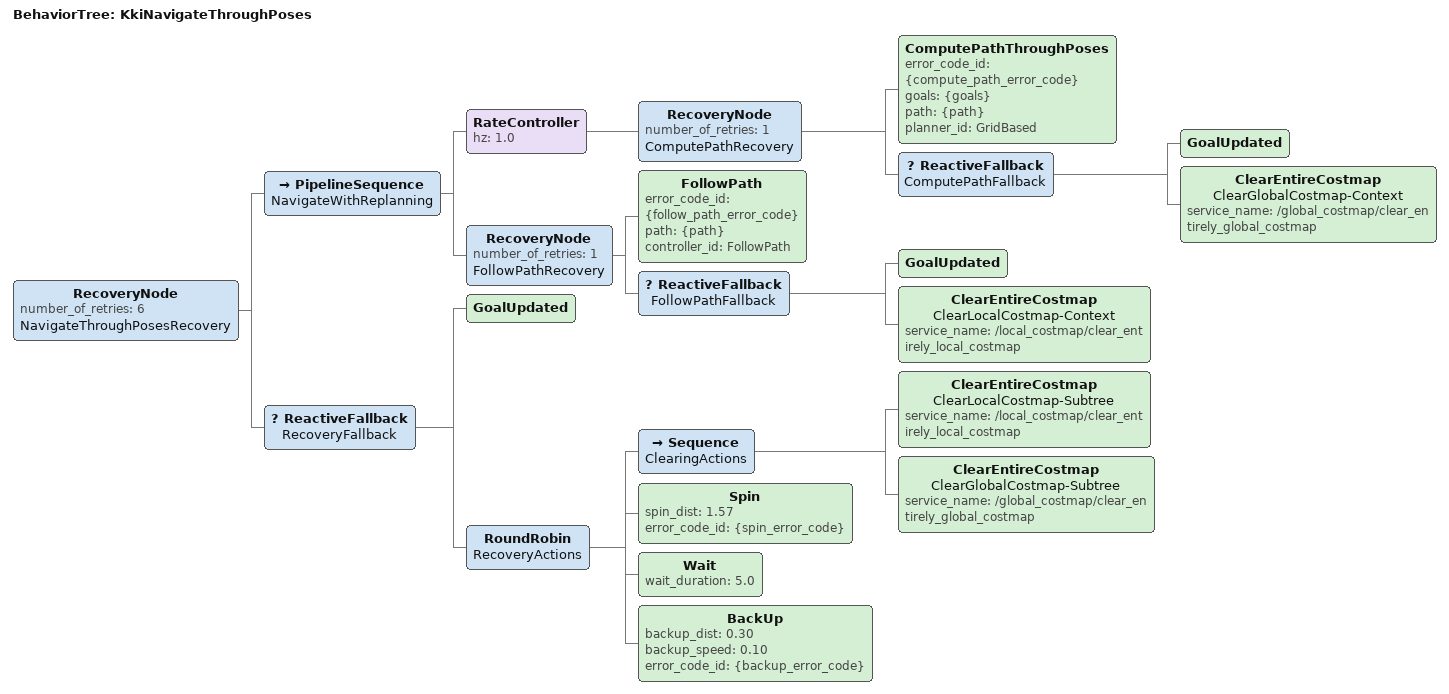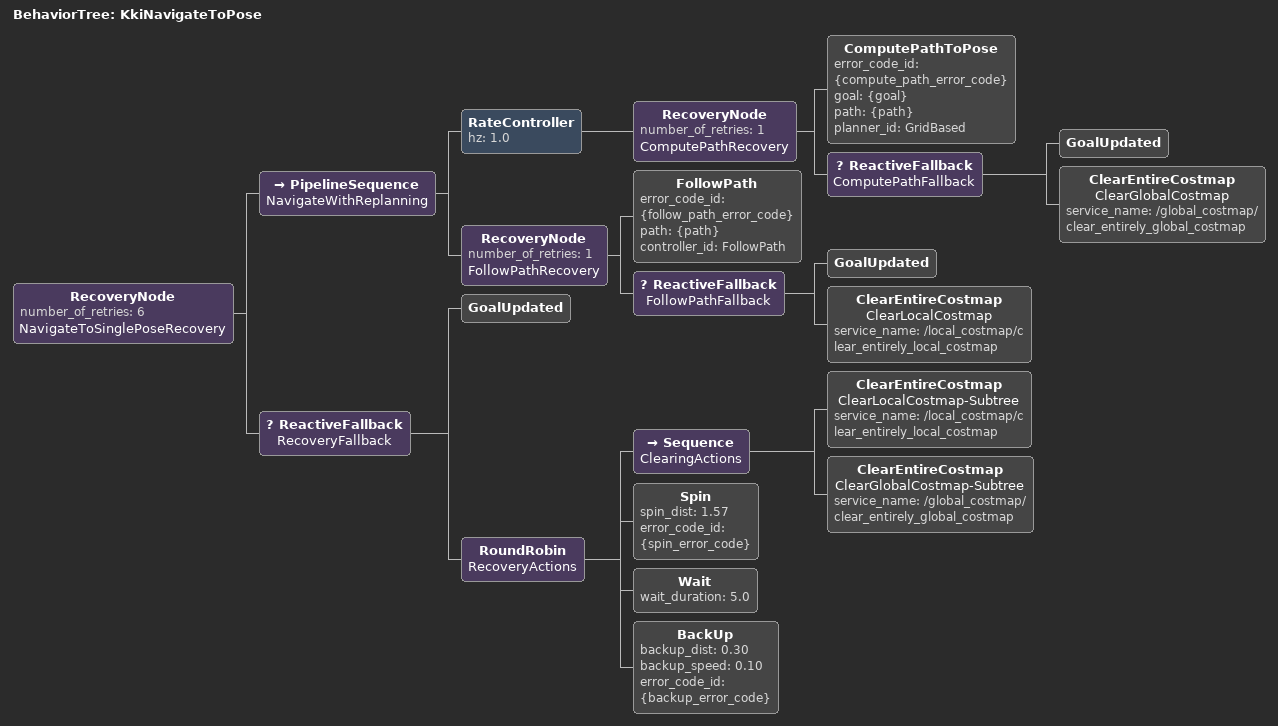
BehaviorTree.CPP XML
<root BTCPP_format="4" main_tree_to_execute="KkiNavigateThroughPoses">

  <!-- Navigate Through Poses with replanning and recovery       -->
  <BehaviorTree ID="KkiNavigateThroughPoses">
    <RecoveryNode number_of_retries="6" name="NavigateThroughPosesRecovery">
      <PipelineSequence name="NavigateWithReplanning">
        <RateController hz="1.0">
          <RecoveryNode number_of_retries="1" name="ComputePathRecovery">
            <ComputePathThroughPoses error_code_id="{compute_path_error_code}"
                                     goals="{goals}"
                                     path="{path}"
                                     planner_id="GridBased" />
            <ReactiveFallback name="ComputePathFallback">
              <GoalUpdated />
              <ClearEntireCostmap name="ClearGlobalCostmap-Context"
                                   service_name="/global_costmap/clear_entirely_global_costmap" />
            </ReactiveFallback>
          </RecoveryNode>
        </RateController>
        <RecoveryNode number_of_retries="1" name="FollowPathRecovery">
          <FollowPath error_code_id="{follow_path_error_code}"
                      path="{path}"
                      controller_id="FollowPath" />
          <ReactiveFallback name="FollowPathFallback">
            <GoalUpdated />
            <ClearEntireCostmap name="ClearLocalCostmap-Context"
                                 service_name="/local_costmap/clear_entirely_local_costmap" />
          </ReactiveFallback>
        </RecoveryNode>
      </PipelineSequence>
      <ReactiveFallback name="RecoveryFallback">
        <GoalUpdated />
        <RoundRobin name="RecoveryActions">
          <Sequence name="ClearingActions">
            <ClearEntireCostmap name="ClearLocalCostmap-Subtree"
                                 service_name="/local_costmap/clear_entirely_local_costmap" />
            <ClearEntireCostmap name="ClearGlobalCostmap-Subtree"
                                 service_name="/global_costmap/clear_entirely_global_costmap" />
          </Sequence>
          <Spin spin_dist="1.57" error_code_id="{spin_error_code}" />
          <Wait wait_duration="5.0" />
          <BackUp backup_dist="0.30" backup_speed="0.10" error_code_id="{backup_error_code}" />
        </RoundRobin>
      </ReactiveFallback>
    </RecoveryNode>
  </BehaviorTree>

  <!-- Navigate To Pose (single target) with recovery            -->
  <BehaviorTree ID="KkiNavigateToPose">
    <RecoveryNode number_of_retries="6" name="NavigateToSinglePoseRecovery">
      <PipelineSequence name="NavigateWithReplanning">
        <RateController hz="1.0">
          <RecoveryNode number_of_retries="1" name="ComputePathRecovery">
            <ComputePathToPose error_code_id="{compute_path_error_code}"
                               goal="{goal}"
                               path="{path}"
                               planner_id="GridBased" />
            <ReactiveFallback name="ComputePathFallback">
              <GoalUpdated />
              <ClearEntireCostmap name="ClearGlobalCostmap"
                                   service_name="/global_costmap/clear_entirely_global_costmap" />
            </ReactiveFallback>
          </RecoveryNode>
        </RateController>
        <RecoveryNode number_of_retries="1" name="FollowPathRecovery">
          <FollowPath error_code_id="{follow_path_error_code}"
                      path="{path}"
                      controller_id="FollowPath" />
          <ReactiveFallback name="FollowPathFallback">
            <GoalUpdated />
            <ClearEntireCostmap name="ClearLocalCostmap"
                                 service_name="/local_costmap/clear_entirely_local_costmap" />
          </ReactiveFallback>
        </RecoveryNode>
      </PipelineSequence>
      <ReactiveFallback name="RecoveryFallback">
        <GoalUpdated />
        <RoundRobin name="RecoveryActions">
          <Sequence name="ClearingActions">
            <ClearEntireCostmap name="ClearLocalCostmap-Subtree"
                                 service_name="/local_costmap/clear_entirely_local_costmap" />
            <ClearEntireCostmap name="ClearGlobalCostmap-Subtree"
                                 service_name="/global_costmap/clear_entirely_global_costmap" />
          </Sequence>
          <Spin spin_dist="1.57" error_code_id="{spin_error_code}" />
          <Wait wait_duration="5.0" />
          <BackUp backup_dist="0.30" backup_speed="0.10" error_code_id="{backup_error_code}" />
        </RoundRobin>
      </ReactiveFallback>
    </RecoveryNode>
  </BehaviorTree>

</root>
